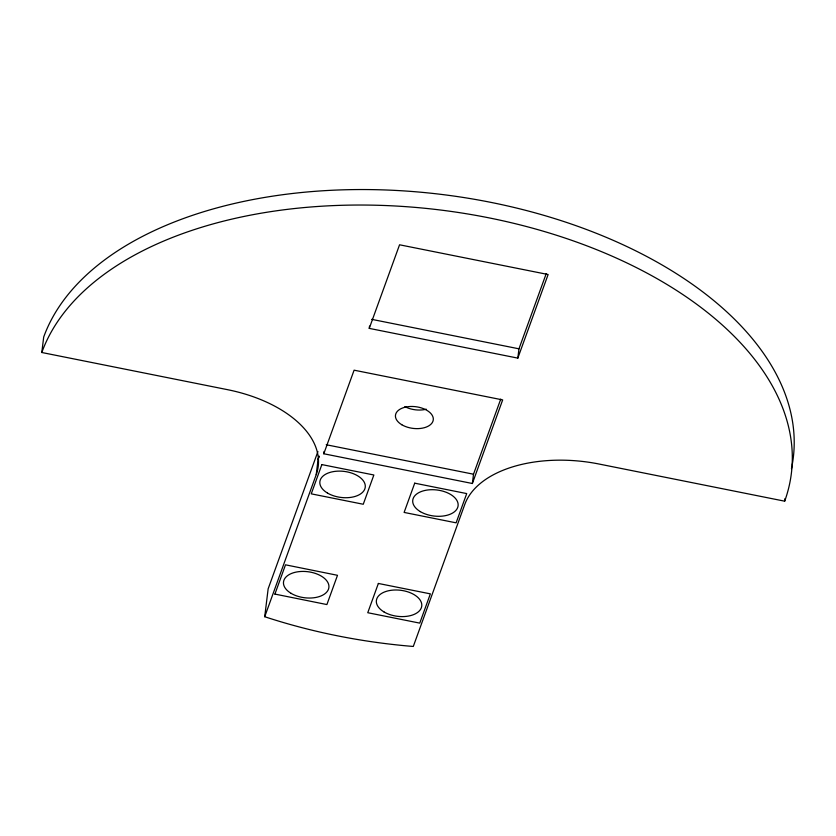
<?xml version="1.0" encoding="UTF-8"?>
<svg xmlns="http://www.w3.org/2000/svg" width="836" height="836" viewBox="0 0 836 836"><rect width="100%" height="100%" fill="white"/><g stroke="black" fill="none" stroke-linecap="round" stroke-linejoin="round"><path stroke-width="1.25" d="M784.983 498.601L784.67 501.182L598.952 464.011A114.292 65.553 7 0 0 464.795 504.401L413.297 646.447L409.87 646.176A380.986 218.52 7 0 1 267.865 617.752L264.719 616.707L316.217 474.66A114.292 65.553 7 0 0 227.517 389.67L41.8 352.499L43.702 337.012A380.986 218.52 7 0 1 472.957 199.041A380.986 218.52 7 0 1 792.12 465.286M264.719 616.707L268.147 588.826L317.92 451.524M316.217 474.66L318.119 459.173A114.292 65.553 7 0 0 319.101 456.069M323.793 453.77L354.098 370.181L502.676 399.911L472.371 483.501L323.793 453.77L324.075 451.44M369.251 328.381L399.556 244.791L548.123 274.521L517.829 358.121L369.251 328.381L369.533 326.061M472.371 483.501L473.51 474.211L500.743 399.096M517.829 358.121L518.968 348.821L546.19 273.717M318.119 459.173L318.997 456.769M274.887 594.156L285.504 564.822L337.493 575.304L326.897 604.564L274.898 594.082M371.675 319.342L518.968 348.821M326.218 444.731L473.51 474.211M426.266 409.212A19.05 10.931 7 0 1 404.854 406.589M41.8 352.499A380.986 218.52 7 0 1 488.997 217.862A380.986 218.52 7 0 1 784.67 501.182M791.911 466.436A380.986 218.52 7 0 1 791.441 468.724M321.86 464.586L311.253 493.846L363.252 504.254L373.859 474.994L321.86 464.586M378.363 583.455L367.756 612.715L419.756 623.123L430.362 593.863L378.363 583.455M414.719 483.177L404.112 512.426L456.111 522.834L466.718 493.585L414.719 483.177M401.802 424.74A19.05 10.931 7 0 0 432.943 421.26A19.05 10.931 7 0 0 408.365 406.641A19.05 10.931 7 0 0 401.802 424.74M327.482 493.052A22.854 13.115 7 0 0 364.841 488.882A22.854 13.115 7 0 0 335.351 471.326A22.854 13.115 7 0 0 327.482 493.052M383.975 611.921A22.854 13.115 7 0 0 421.344 607.751A22.854 13.115 7 0 0 391.854 590.206A22.854 13.115 7 0 0 383.975 611.921M420.341 511.632A22.854 13.115 7 0 0 457.7 507.462A22.854 13.115 7 0 0 428.21 489.917A22.854 13.115 7 0 0 420.341 511.632M291.116 593.361A22.854 13.115 7 0 0 328.485 589.192A22.854 13.115 7 0 0 298.985 571.636A22.854 13.115 7 0 0 291.116 593.361"/></g></svg>
